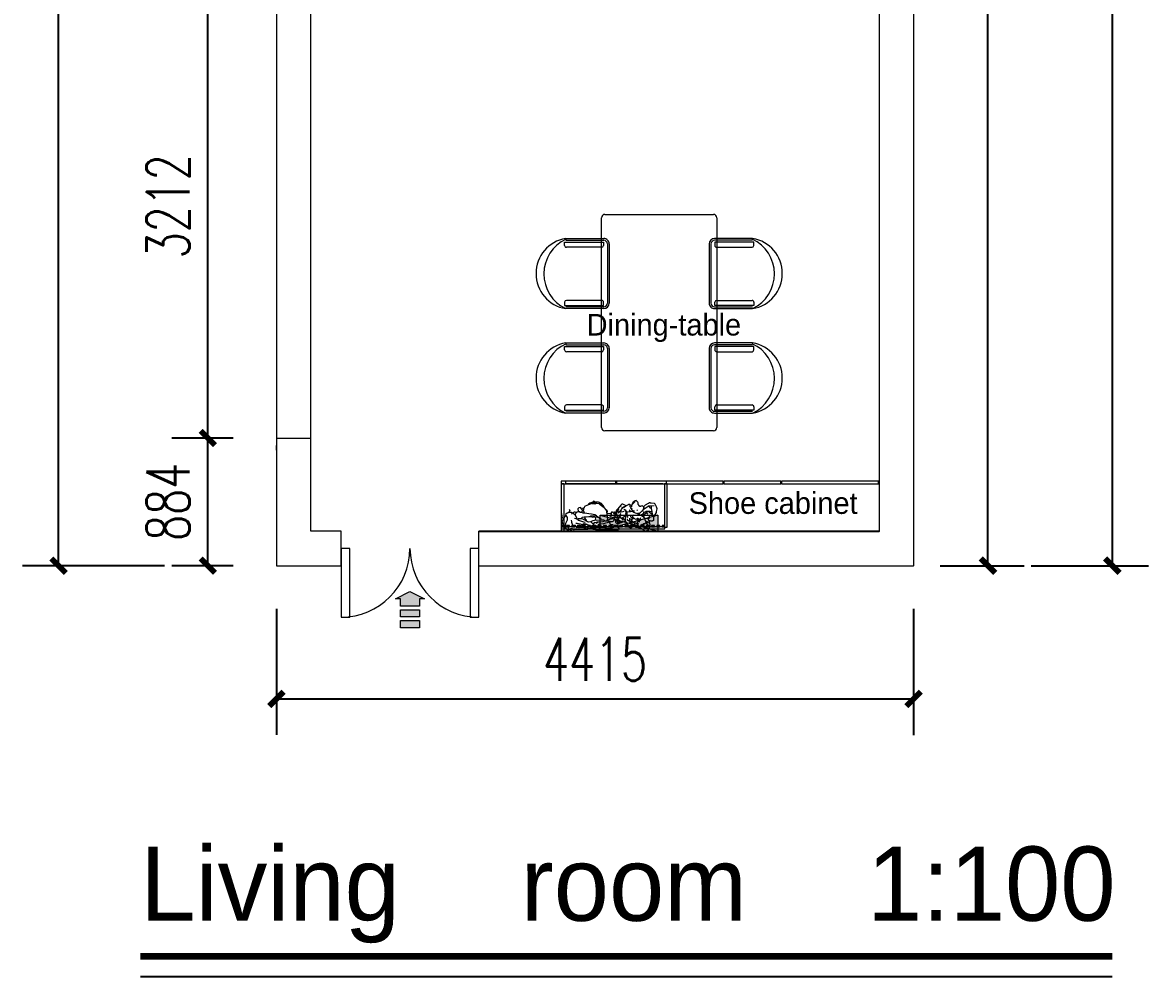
# Model space of a CAD drawing. Header units: millimetres. Extents: x 7725 to 15924, y -1264 to 13015.
# Drawn here: x 7899 to 15701, y -1264 to 5345 of the extents above; entities that cross this region are included whole.
import ezdxf

# ---------------------------------------------------------------- set-up
doc = ezdxf.new("R2010")
doc.units = ezdxf.units.MM
doc.set_wipeout_variables(frame=1)
doc.linetypes.add('ACAD_ISO07W100', pattern=[3, 0, -3])
for name, color, linetype, lineweight in [('BS-非承重墙', 255, 'Continuous', 13), ('DS-定制台面', 4, 'Continuous', 13), ('DS-定制柜体', 4, 'Continuous', 13), ('DS-定制柜门', 30, 'Continuous', 13), ('DS-活动家具', 4, 'Continuous', 13), ('DS-绿化陈设', 4, 'Continuous', 13), ('DS-门窗', 255, 'Continuous', 13), ('EM-弱电系统', 5, 'Continuous', 13), ('SH-符号标注', 1, 'Continuous', 13)]:
    doc.layers.add(name, color=color, linetype=linetype, lineweight=lineweight)
doc.layers.add('DIM_SYMB', color=3, linetype='Continuous')
doc.layers.add('PUB_DIM', color=3, linetype='Continuous')
doc.styles.add('_TCH_DIM_T3', font='SIMPLEX', dxfattribs={"width": 0.705882, "bigfont": 'GBCBIG'})

# ---------------------------------------------------------------- blocks, each defined once
blk = doc.blocks.new('Symbol(doubleDoor)9955_de7ad8110a0c433391a6ada673c2058f')
at = {"layer": 'DS-门窗', "color": 60, "linetype": 'Continuous'}
for p, q in [((-3141.6, -5523.2), (-3081.6, -5523.2)), ((-2248.4, -5523.2), (-2188.4, -5523.2))]:
    blk.add_line(p, q, dxfattribs=at)
at = {"color": 7, "linetype": 'ACAD_ISO07W100', "ltscale": 10}
blk.add_wipeout([(-3141.6, -5166.6), (-2188.4, -5166.6), (-2188.4, -4926.6), (-3141.6, -4926.6), (-3141.6, -4926.6)], dxfattribs=at).dxf.layer = 'DS-门窗'
at = {"layer": 'DS-门窗', "color": 60, "linetype": 'Continuous'}
for p, q in [((-3141.6, -5166.6), (-3141.6, -4926.6)), ((-2188.4, -5166.6), (-2188.4, -4926.6)), ((-3081.6, -5046.6), (-3141.6, -5046.6)), ((-3141.6, -5046.6), (-3141.6, -5523.2)), ((-3081.6, -5523.2), (-3081.6, -5046.6)), ((-2188.4, -5046.6), (-2248.4, -5046.6)), ((-2248.4, -5046.6), (-2248.4, -5523.2)), ((-2188.4, -5523.2), (-2188.4, -5046.6))]:
    blk.add_line(p, q, dxfattribs=at)
for centre, start, end in [((-3141.6, -5046.6), 270, 0), ((-2188.4, -5046.6), 180, 270)]:
    blk.add_arc(centre, 476.6, start, end, dxfattribs=at)
blk = doc.blocks.new('Symbol(furniture)263_undefined_61125b569e66432fa9134ca62c655cb8')
at = {"layer": 'EM-弱电系统'}
for points in [[(11276, -923), (11016, -823), (11016, -1023)], [(11536, -1023), (11536, -823), (11276, -923)]]:
    blk.add_hatch(color=5, dxfattribs=at).paths.add_polyline_path(points, flags=0)
at = {"layer": 'EM-弱电系统', "color": 5, "linetype": 'Continuous'}
for p, q in [((11016, -1023), (11536, -823)), ((11536, -1023), (11016, -823)), ((11016, -1023), (11016, -823))]:
    blk.add_line(p, q, dxfattribs=at)
at = {"layer": 'EM-弱电系统', "color": 5, "linetype": 'Continuous', "flags": 128}
blk.add_lwpolyline([(11016, -823), (11536, -823), (11536, -1023), (11016, -1023), (11016, -823)], dxfattribs=at)
blk = doc.blocks.new('Symbol(furniture)973228_f_269_undefined__0_1_dda378a76ae14a10909e2fa7847bb74f')
at = {"color": 7, "linetype": 'ACAD_ISO07W100', "ltscale": 10}
blk.add_wipeout([(235.8, 1170.1), (242.6, 1180.4), (256.2, 1187.2), (348.4, 1187.2), (358.6, 1199.1), (358.6, 1434.6), (362.1, 1448.3), (365.5, 1461.9), (368.9, 1475.6), (389.4, 1520), (397.9, 1530.2), (406.4, 1543.8), (414.9, 1554.1), (423.5, 1564.3), (433.7, 1572.8), (444, 1581.4), (454.2, 1591.6), (474.7, 1603.6), (502, 1618.9), (515.6, 1624), (529.3, 1629.2), (542.9, 1632.6), (556.6, 1634.3), (570.2, 1637.7), (628.2, 1639.4), (641.9, 1636), (655.5, 1634.3), (669.2, 1630.9), (686.3, 1624), (703.3, 1617.2), (720.4, 1610.4), (734, 1601.9), (747.7, 1593.3), (768.2, 1574.6), (785.2, 1559.2), (792, 1549), (800.6, 1538.7), (807.4, 1528.5), (834.7, 1477.3), (838.1, 1463.6), (841.5, 1450), (844.9, 1436.3), (844.9, 1197.4), (856.9, 1187.2), (1071.9, 1187.2), (1082.2, 1199.1), (1082.2, 1434.6), (1085.6, 1448.3), (1089, 1461.9), (1092.4, 1475.6), (1112.9, 1520), (1121.4, 1530.2), (1129.9, 1543.8), (1138.5, 1554.1), (1147, 1564.3), (1157.2, 1572.8), (1167.5, 1581.4), (1177.7, 1591.6), (1191.4, 1598.4), (1205, 1607), (1222.1, 1617.2), (1235.7, 1622.3), (1249.4, 1627.5), (1263, 1632.6), (1280.1, 1634.3), (1293.7, 1637.7), (1351.8, 1639.4), (1365.4, 1636), (1379.1, 1634.3), (1392.7, 1630.9), (1409.8, 1624), (1426.8, 1617.2), (1443.9, 1610.4), (1457.6, 1601.9), (1471.2, 1593.3), (1481.4, 1584.8), (1498.5, 1569.4), (1512.2, 1557.5), (1519, 1547.3), (1525.8, 1537), (1534.3, 1526.8), (1556.5, 1482.4), (1559.9, 1468.8), (1563.3, 1455.1), (1566.8, 1441.5), (1568.5, 1195.7), (1582.1, 1187.2), (1718.6, 1187.2), (1734, 1173.6), (1735.7, 405.7), (1728.9, 395.4), (1715.2, 388.6), (1578.7, 388.6), (1568.5, 376.7), (1568.5, 141.2), (1565.1, 127.5), (1561.6, 113.9), (1558.2, 100.2), (1534.3, 49), (1525.8, 38.8), (1517.3, 25.1), (1505.3, 11.5), (1495.1, 3), (1484.9, -5.6), (1474.6, -15.8), (1461, -22.6), (1447.3, -31.2), (1430.3, -41.4), (1416.6, -46.5), (1403, -51.6), (1389.3, -56.8), (1372.2, -58.5), (1358.6, -61.9), (1300.6, -63.6), (1286.9, -60.2), (1273.3, -58.5), (1259.6, -55.1), (1242.6, -48.2), (1225.5, -41.4), (1208.4, -34.6), (1194.8, -26), (1181.1, -17.5), (1170.9, -9), (1153.8, 6.4), (1140.2, 18.3), (1133.3, 28.6), (1126.5, 38.8), (1118, 49), (1092.4, 100.2), (1089, 113.9), (1085.6, 127.5), (1082.2, 141.2), (1082.2, 380.1), (1068.5, 388.6), (853.5, 388.6), (844.9, 375), (844.9, 139.5), (841.5, 125.8), (838.1, 112.2), (834.7, 98.5), (810.8, 50.7), (802.3, 40.5), (795.5, 30.3), (786.9, 20), (771.6, 3), (761.3, -5.6), (751.1, -15.8), (737.4, -22.6), (723.8, -31.2), (706.7, -41.4), (693.1, -46.5), (679.4, -51.6), (665.8, -56.8), (648.7, -58.5), (635.1, -61.9), (577.1, -63.6), (563.4, -60.2), (549.7, -58.5), (536.1, -55.1), (522.4, -49.9), (505.4, -43.1), (478.1, -31.2), (467.8, -24.3), (454.2, -15.8), (430.3, 6.4), (416.7, 18.3), (409.8, 28.6), (403, 38.8), (394.5, 49), (368.9, 100.2), (365.5, 113.9), (362.1, 127.5), (358.6, 141.2), (358.6, 380.1), (345, 388.6), (252.8, 388.6), (237.5, 402.3), (237.5, 402.3)], dxfattribs=at).dxf.layer = 'DS-活动家具'
at = {"layer": 'DS-活动家具', "color": 4, "linetype": 'Continuous'}
for p, q in [((359.1, 1171.8), (359.1, 1435.4)), ((371.6, 1171.8), (371.6, 1435.4)), ((379.9, 1443.6), (379.9, 1173.7)), ((403.5, 1443.6), (379.9, 1443.6)), ((416, 1186.2), (416, 1431.1)), ((784.6, 1186.2), (784.6, 1431.1)), ((797.1, 1443.6), (820.6, 1443.6)), ((820.6, 1443.6), (820.6, 1173.7)), ((832.6, 1435.4), (832.6, 1171.8)), ((845.1, 1435.4), (845.1, 1171.8)), ((1082.9, 1171.8), (1082.9, 1435.4)), ((1095.4, 1171.8), (1095.4, 1435.4)), ((1103.7, 1443.6), (1103.7, 1173.7)), ((1127.3, 1443.6), (1103.7, 1443.6)), ((1139.8, 1186.2), (1139.8, 1431.1)), ((1508.4, 1186.2), (1508.4, 1431.1)), ((1520.9, 1443.6), (1544.4, 1443.6)), ((1544.4, 1443.6), (1544.4, 1173.7)), ((1556.4, 1435.4), (1556.4, 1171.8)), ((1568.9, 1435.4), (1568.9, 1171.8)), ((259.8, 1187.9), (1711.7, 1187.9)), ((379.9, 1173.7), (403.5, 1173.7)), ((820.6, 1173.7), (797.1, 1173.7)), ((1103.7, 1173.7), (1127.3, 1173.7)), ((1544.4, 1173.7), (1520.9, 1173.7)), ((235.5, 412.2), (235.5, 1163.6)), ((807.6, 1146.8), (396.6, 1146.8)), ((807.6, 1134.3), (396.6, 1134.3)), ((1531.4, 1146.8), (1120.4, 1146.8)), ((1531.4, 1134.3), (1120.4, 1134.3)), ((1736, 1163.6), (1736, 412.2)), ((359.1, 404.1), (359.1, 140.4)), ((371.6, 404.1), (371.6, 140.4)), ((379.9, 132.2), (379.9, 402.1)), ((379.9, 402.1), (403.5, 402.1)), ((807.6, 441.6), (396.6, 441.6)), ((807.6, 429.1), (396.6, 429.1)), ((820.6, 402.1), (797.1, 402.1)), ((820.6, 132.2), (820.6, 402.1)), ((832.6, 140.4), (832.6, 404.1)), ((845.1, 140.4), (845.1, 404.1)), ((1082.9, 404.1), (1082.9, 140.4)), ((1095.4, 404.1), (1095.4, 140.4)), ((1103.7, 132.2), (1103.7, 402.1)), ((1103.7, 402.1), (1127.3, 402.1)), ((1531.4, 441.6), (1120.4, 441.6)), ((1531.4, 429.1), (1120.4, 429.1)), ((1544.4, 402.1), (1520.9, 402.1)), ((1544.4, 132.2), (1544.4, 402.1)), ((1556.4, 140.4), (1556.4, 404.1)), ((1568.9, 140.4), (1568.9, 404.1)), ((1711.7, 387.9), (259.8, 387.9)), ((416, 389.6), (416, 144.7)), ((784.6, 389.6), (784.6, 144.7)), ((1139.8, 389.6), (1139.8, 144.7)), ((1508.4, 389.6), (1508.4, 144.7)), ((403.5, 132.2), (379.9, 132.2)), ((797.1, 132.2), (820.6, 132.2)), ((1127.3, 132.2), (1103.7, 132.2)), ((1520.9, 132.2), (1544.4, 132.2))]:
    blk.add_line(p, q, dxfattribs=at)
for centre, radius, start, end in [((602.1, 1394.7), 246.4, 9.50103, 170.49897), ((1325.9, 1394.7), 246.4, 9.50103, 170.49897), ((599, 1320.6), 266, 25.0101, 154.42452), ((1322.8, 1320.6), 266, 25.0101, 154.42452), ((403.5, 1431.1), 12.5, 0, 90), ((797.1, 1431.1), 12.5, 90, 180), ((1127.3, 1431.1), 12.5, 0, 90), ((1520.9, 1431.1), 12.5, 90, 180), ((259.8, 1163.6), 24.3, 90, 180), ((396.6, 1171.8), 37.5, 180, 270), ((396.6, 1171.8), 25, 180, 270), ((403.5, 1186.2), 12.5, 270, 0), ((797.1, 1186.2), 12.5, 180, 270), ((807.6, 1171.8), 37.5, 270, 0), ((807.6, 1171.8), 25, 270, 0), ((1120.4, 1171.8), 37.5, 180, 270), ((1120.4, 1171.8), 25, 180, 270), ((1127.3, 1186.2), 12.5, 270, 0), ((1520.9, 1186.2), 12.5, 180, 270), ((1531.4, 1171.8), 37.5, 270, 0), ((1531.4, 1171.8), 25, 270, 0), ((1711.7, 1163.6), 24.3, 0, 90), ((259.8, 412.2), 24.3, 180, 270), ((396.6, 404.1), 37.5, 90, 180), ((396.6, 404.1), 25, 90, 180), ((403.5, 389.6), 12.5, 0, 90), ((797.1, 389.6), 12.5, 90, 180), ((807.6, 404.1), 37.5, 0, 90), ((807.6, 404.1), 25, 0, 90), ((1120.4, 404.1), 37.5, 90, 180), ((1120.4, 404.1), 25, 90, 180), ((1127.3, 389.6), 12.5, 0, 90), ((1520.9, 389.6), 12.5, 90, 180), ((1531.4, 404.1), 37.5, 0, 90), ((1531.4, 404.1), 25, 0, 90), ((1711.7, 412.2), 24.3, 270, 0), ((599, 255.2), 266, 205.57548, 334.9899), ((602.1, 181.1), 246.4, 189.50103, 350.49897), ((403.5, 144.7), 12.5, 270, 0), ((797.1, 144.7), 12.5, 180, 270), ((1322.8, 255.2), 266, 205.57548, 334.9899), ((1325.9, 181.1), 246.4, 189.50103, 350.49897), ((1127.3, 144.7), 12.5, 270, 0), ((1520.9, 144.7), 12.5, 180, 270)]:
    blk.add_arc(centre, radius, start, end, dxfattribs=at)
blk = doc.blocks.new('Symbol(furniture)985401_f_3636_undefined__0_SmartLegend_1042eb84a76140c5af8bf77d8fbe0ab1')
at = {"layer": 'DS-绿化陈设', "color": 4, "linetype": 'Continuous', "flags": 128}
for points in [[(43, 162), (37.9, 163.7), (30, 167), (23.8, 163.3), (23, 160)], [(50, 158), (43, 162), (55, 172)], [(103, 182), (102, 181), (93, 181), (91, 183), (77.9, 188.3), (76.6, 189.4), (68.1, 194.2), (61, 195), (61, 197), (60, 198), (57.1, 199.2), (48.9, 205.5), (47, 212), (48.8, 214.1), (52, 217.5), (69, 219), (79, 218.5), (211, 217.5), (230, 215.5), (254, 214), (264, 215.5), (279, 216.5), (364, 219), (365, 218), (366, 219)], [(58, 126), (60.9, 127.3), (64.7, 131.1), (64.4, 133.1), (62.5, 139.7), (59.2, 144.2), (57, 155.8), (57, 156), (50, 158), (49, 142.6), (55.7, 128.7), (57.2, 127.1)], [(81, 146), (77.1, 146.4), (68, 151), (56.6, 167.8), (55, 172), (61, 195)], [(218.1, 168.8), (214.1, 167.6), (197, 163), (174, 164), (161.1, 160.3), (158.9, 160.4), (147, 157), (120, 157.5), (106, 162), (94.4, 162), (88, 158), (87, 157), (83.8, 152.1), (82.7, 149.1), (81, 146), (79, 139), (80, 128), (86.1, 130.7), (87, 134), (91.1, 135.8), (94, 138), (96, 138), (102.9, 144.2), (104, 144.6), (114.9, 146.2), (130.1, 150.8), (135, 156)], [(103, 182), (96, 186), (91.1, 183.4), (91, 183)], [(119, 210), (120, 209), (122, 209), (123, 210), (127, 210), (144.1, 204.4), (146.9, 203.6), (163, 202), (185, 202), (206.1, 205.6), (218, 208), (220, 207), (239.1, 207.8), (239.9, 208.2), (246, 208)], [(130.1, 169.7), (142.9, 172.4), (157, 176.6), (185, 179.5), (193, 184)], [(154, 151), (168, 151), (169.1, 151.6), (204.8, 153.7), (214, 153), (237.1, 159.6), (239.9, 160.4), (245, 164)], [(195, 184), (193, 184), (186, 191), (187, 193), (188.6, 199.7), (187.2, 202.1), (187, 203)], [(194, 193), (202, 192), (224.9, 196.4), (226, 197), (232, 196.5), (244.9, 194.8), (252.8, 192.3), (261.8, 186.8), (266.3, 183.5), (269.1, 182.4), (273, 182), (279.5, 184.5), (281, 184)], [(197, 169), (202.9, 172.2), (208, 175)], [(218, 208), (219, 210), (219, 212), (215, 217)], [(242, 191), (234.1, 189.6), (225.1, 185.1), (222, 177), (224, 175), (227, 177), (231, 175.8), (231.2, 175.1), (240.5, 165.8), (245, 164)], [(245, 164), (261, 166), (265.9, 163.8), (274.2, 158.2), (277, 157), (277.7, 157.4), (281.2, 155.2), (299, 145.2), (316, 142.5), (332, 142), (336, 144), (337, 146), (330.6, 152.2), (326.9, 152.7)], [(251, 206), (248, 206), (246, 208), (248, 211)], [(248, 211), (257, 211), (259, 209), (259, 207), (266, 208), (269.1, 206.2), (270, 207)], [(266, 208), (266, 212), (267, 213), (272.9, 213.4), (275, 216)], [(347, 173), (339, 173.4), (318.9, 177.7), (317.1, 178.3), (301, 181), (299, 180), (292.3, 175.8), (286, 178), (277, 178), (273, 182)], [(274, 206), (277, 204), (280, 204), (281, 205), (291, 205), (294.9, 203.6), (296, 203), (325, 204), (326, 203), (332, 203.5), (346, 205)], [(288, 132), (289, 136), (276, 151), (277, 157)], [(326.9, 152.7), (322.1, 154.3), (294.9, 163.6), (285.1, 165.4), (282, 167)], [(286, 178), (286, 179), (292.9, 182.2), (294.1, 182.8), (300, 185), (303.1, 186.8), (316.9, 191.4), (324, 193)], [(301, 181), (301, 184), (300, 185)], [(347, 189), (350, 188), (367.1, 190.6), (372.9, 191.4), (382.9, 195.2), (392, 199)], [(365, 218), (365, 215), (358.1, 214.7), (355, 219)], [(365, 215), (370.9, 212.6), (376, 210), (384.6, 212.1), (387, 215)], [(379, 151), (380, 152), (378.4, 161.1), (377.6, 164.9), (372.2, 180.1), (370.2, 183.2), (365, 188), (365, 190)], [(378, 99.5), (393, 99), (402, 102), (407.1, 104.7), (419, 112), (418, 118), (415.8, 119.8), (408.4, 134.7), (408, 148), (407, 149), (407, 151), (418.5, 174.9), (421.4, 187.9), (421, 199), (421, 203), (418, 210), (408.7, 217.3), (406, 218)], [(385, 218), (387, 216), (387, 215), (395.2, 217), (397, 219), (404, 225), (406, 223), (406, 218), (398.3, 218.1), (397, 219)], [(399, 205), (403, 208)], [(418, 210), (422.1, 210.8), (431, 212)], [(418, 118), (423, 127), (432, 146), (439, 152), (439.6, 153.1), (443.2, 157.8), (445, 158)], [(421, 203), (426.1, 208.8), (429, 212)], [(449, 154), (448, 154), (445, 157), (445, 158), (441.8, 165.9), (436, 188), (433, 188), (431, 190), (431, 195), (429.1, 196.2), (424.9, 197.8), (421, 199)], [(36, 107), (38, 109), (45, 120), (43.6, 125.9), (34.7, 137.8), (27, 142), (21.3, 152.5), (21, 155)], [(57.2, 127.1), (58, 126), (63, 121), (63, 118), (61.7, 114.1), (64, 113), (65, 114), (70, 114), (77.7, 111.6), (83.9, 108.6), (86.8, 105.1), (83.1, 102.4), (82.9, 102.4), (76, 100.5), (75, 99), (78, 96), (80.1, 96.7), (90.5, 98.3), (94, 97), (101, 97), (103, 99), (102, 101), (102, 104), (104, 105), (131, 108), (132, 98)], [(104, 105), (103, 111), (102, 113), (105.4, 119.7), (110, 121), (111.6, 125.4), (109.2, 127.2), (101.1, 129.4), (96, 132), (96, 138)], [(103, 111), (105, 111), (106, 112)], [(128, 150), (129, 146), (128.2, 144.9), (126.7, 135.1), (127.4, 133.1), (129, 122), (128, 120), (131.4, 112.1), (131, 108)], [(137, 80), (135, 80), (132.8, 82.8), (130, 87), (130, 97), (132, 98)], [(132, 98), (133.4, 92.1), (137, 80), (148, 66)], [(309, 96), (309, 97), (298.1, 100.4), (285, 101.5), (271.9, 103.8), (258.1, 106.4), (240.1, 108.4), (216.9, 112.7), (210.8, 115.8), (208, 117), (207, 118), (207, 121), (201.8, 124.8), (196.9, 126.7), (189, 133), (181, 143), (182, 153)], [(189, 133), (190, 134), (191, 135), (195, 135), (198, 132), (211, 133), (215.3, 130.8), (224.2, 129.2), (230, 133), (231, 133), (238, 129), (258, 129), (275, 130.5), (288, 132), (290, 131), (301.1, 133.6), (303.9, 134.4), (313, 143)], [(207, 121), (208, 122), (209, 123), (212, 123), (213, 122), (231.1, 123.6), (244.9, 125.4), (250.9, 128.8), (251, 129)], [(349, 109), (347, 105), (345, 100), (339, 94), (330, 91.2), (327.9, 91.6), (322, 92), (319, 95), (319, 96), (309, 96), (306, 95), (303, 91), (302, 90), (304, 76), (306, 75), (314.3, 64.4), (315, 64), (327.3, 68), (333, 74), (331, 91)], [(319, 96), (321, 98)], [(357, 138), (348.1, 141.2), (343, 143), (337, 146)], [(352, 115), (351.2, 117.1), (342.6, 132.9), (342, 134), (342, 142), (343, 143)], [(345, 100), (353.1, 97.4), (359, 96), (363.9, 99.2), (368, 102), (374, 103), (378, 99.5)], [(368, 102), (368, 103), (365.2, 104.4), (362.8, 105.8), (356, 111), (356, 112), (353, 115), (352, 115), (349, 109)], [(394, 79), (390, 83), (394, 94), (401.3, 100.4), (402, 102)], [(394, 94), (394, 98), (393, 99)], [(447, 105), (444.5, 127), (437, 141)], [(186, 39), (186, 40), (181.1, 43.2), (179.9, 43.8), (159.8, 58.8), (148.9, 66.2), (148, 66), (159.2, 51.2)], [(159.2, 51.2), (162.2, 47.2), (173, 35), (175, 36), (185, 29.7), (187.1, 29.4), (190.9, 28.6), (197, 27), (231, 27), (243.9, 31.4), (250, 34), (257.9, 38.8), (259, 41), (261, 43), (262, 45), (261, 46)], [(175, 36), (175, 38), (176, 39), (182, 39), (183, 38), (185, 38), (186, 39), (203, 38), (210.9, 39.4), (217, 41), (231.8, 39), (234, 38), (261, 46), (265.9, 48.3), (288, 58), (291, 67), (298.1, 68.9), (300.2, 72.9)], [(203, 38), (223, 34), (231.2, 35), (234, 38)], [(250, 34), (246, 41)], [(300.2, 72.9), (301, 74), (304, 76)]]:
    blk.add_lwpolyline(points, dxfattribs=at)
at = {"layer": 'DS-绿化陈设', "color": 4, "linetype": 'Continuous'}
for centre, radius, start, end in [((97.7, 165.5), 17.3, 1.60106, 72.13874), ((113.1, 158.1), 8.08, 76.40005, 151.52492), ((113.2, 205.9), 39.9, 272.53993, 294.99625), ((159.6, 164.7), 14.8, 211.22608, 247.57133), ((216.7, 176), 7.36, 280.84384, 351.9967), ((378, 229.8), 4.89, 231.79087, 324.46934), ((385.8, 225.8), 7.83, 185.78058, 264.21942), ((408.2, 187.6), 9.65, 103.3837, 138.54382), ((176.6, 162.3), 19.8, 247.52393, 282.94879), ((252.2, 141), 42, 163.3304, 190.94479), ((255.5, 86.1), 38.5, 1.38788, 22.80164), ((354.8, 67.7), 63.8, 162.34838, 180.59009), ((382.8, 104.3), 8.87, 130.63894, 188.24897), ((228.9, 36.2), 16.7, 213.5531, 256.46286), ((214.9, 32.5), 16.1, 308.91867, 340.00597)]:
    blk.add_arc(centre, radius, start, end, dxfattribs=at)
blk = doc.blocks.new('Symbol(furniture)985398_f_3636_undefined__0_SmartLegend_da88da5e448b4dd3803798f58612dcfe')
at = {"layer": 'DS-绿化陈设', "color": 4, "linetype": 'Continuous', "flags": 128}
for points in [[(58, 96), (56, 113), (55.2, 114.1), (52.4, 121.1), (47, 132), (45, 146), (45, 156), (51.9, 159.4), (53, 160), (64, 160), (68.9, 158.6), (70.1, 158.4), (78, 158)], [(84, 144), (83.4, 147.8), (78, 158), (72.6, 174.9), (71, 187), (72, 193)], [(95, 175), (95, 177), (87, 185), (80.9, 187.8), (75.7, 191.5), (72, 193), (74.7, 206.9), (76.6, 210.1), (83.6, 222.2), (93.9, 228.2)], [(92.1, 173.7), (95, 175), (103.5, 175.7), (106, 178), (113, 179), (122, 187), (126, 189), (141.3, 198), (145, 199), (147, 198), (153, 204), (154, 205)], [(93.9, 228.2), (95, 229), (102, 229), (114, 223), (116, 221), (116, 220)], [(96.1, 165.6), (100, 167)], [(106, 145), (105.6, 149.9), (98, 166)], [(122, 187), (116, 189), (106.8, 196.7), (106, 197), (104.9, 203.5), (107, 206), (115, 219), (116, 220), (123, 217)], [(106, 178), (106, 182)], [(113, 179), (112, 185), (115.8, 188.1), (116, 189)], [(145, 199), (145, 202), (142, 205), (130.9, 210.8), (128.9, 211.8), (123, 217)], [(123, 217), (154, 205), (167, 204), (178, 193), (186, 191), (187, 187), (186, 186), (186.8, 182.9), (187, 182), (188, 181), (190, 181), (191, 182), (196, 181), (199.2, 176.1), (201, 172), (201, 162), (200, 160), (201, 159)], [(135, 138), (141, 153), (139, 156), (144.6, 162.1), (145, 166)], [(141, 153), (143, 154), (149.8, 158.6), (157, 156), (155.7, 151.1), (152.2, 144.9), (152, 144), (145, 145)], [(143, 168), (145, 166), (153, 163), (159, 166), (152, 179), (155, 183), (159, 187)], [(198, 157), (196, 157), (191.4, 165.3), (191, 167), (189.1, 168.2), (180.1, 170.4), (175, 175), (177.5, 178), (178, 193)], [(192, 196), (191, 196), (189.8, 194.1), (186, 191)], [(207, 126), (206, 126), (203.8, 128.8), (199.2, 134.2), (193.5, 138.9), (193, 139), (193, 140), (188, 143), (188, 146), (189, 147), (197, 149), (197.9, 156.9), (198, 157)], [(208, 195), (208, 199), (215.7, 201.3), (220, 199), (225, 201), (208.6, 205.2), (199, 204), (192, 196)], [(194, 194), (192, 196)], [(229, 180), (211.2, 192.2), (208, 195), (206, 194), (204, 195), (195, 195), (194, 194)], [(198, 157), (201, 159), (202, 159), (204, 161), (210, 164)], [(210, 144), (211, 146), (214.3, 155.6), (214, 158), (210, 162), (210, 164), (210, 168), (207, 171), (207, 175), (213, 179)], [(301, 129), (298, 135), (295, 135), (294, 134), (287, 134), (283, 135), (260, 141), (259, 143), (253, 143), (251, 145), (251, 148), (249, 148), (246, 151), (244.2, 155.1), (244, 156), (244, 161), (241.4, 166.1), (236, 175), (231, 175), (229, 177), (229, 180), (234, 195), (225, 201)], [(237, 121), (238.4, 128.9), (242.1, 151.5), (242, 155), (234.2, 170.2), (232, 175)], [(242, 155), (244, 156)], [(286, 79), (287, 80), (296, 93), (296.7, 94.1), (303.7, 112.1), (306, 119), (307, 124), (308.9, 125.2), (312, 127), (312.8, 130.1), (314.9, 142.6), (313.4, 148.1), (309, 169), (307.1, 170.2), (300, 174), (280, 174), (277.1, 172.7), (248.9, 163.3), (244, 161)], [(38, 122), (36.8, 120.1), (26.3, 102), (24.2, 93.9), (21.2, 76.6), (24.4, 63.1), (35.1, 44.9), (40, 40), (61.2, 38.5), (66.9, 36.7), (68, 36), (74, 36), (80.9, 39.3), (82.9, 40.2), (104, 51), (114, 62), (114, 68), (113, 68), (110, 71), (111, 72), (111, 74), (108, 77)], [(42, 55), (62, 59), (62.2, 72.3), (62, 73), (58, 94.6), (58, 96)], [(80, 94), (79, 96), (73.1, 99.2), (56, 113)], [(58, 96), (71.9, 94.6), (80, 94), (88, 95), (90.1, 94.2), (99.1, 94.9), (100.9, 96.2), (102.1, 96.8), (111.1, 101.7), (113, 102)], [(62, 73), (64.1, 72.4), (68, 72), (70, 70), (70.4, 68.2), (75.1, 62.1), (77.8, 61.4), (80, 60), (86, 60), (89.2, 63.9), (91, 66), (96.1, 69.8), (104, 75), (108, 77), (119, 86), (120, 87), (124.7, 91.1), (125, 93)], [(75, 137), (76.3, 139.9), (78, 143), (84, 144), (88.9, 142.8), (100, 142.2), (105.1, 144.8), (106, 145)], [(78, 143), (76, 145)], [(88, 95), (88.2, 95.9), (92, 100), (97, 107)], [(92.7, 109.2), (97, 107), (107.2, 113.9), (108, 115), (109, 115), (111.8, 127.8), (115, 132), (110.2, 139.2), (106, 145)], [(117, 96), (115, 96), (113, 102), (119.1, 111.7), (121, 113), (125, 117), (125, 118), (129, 122), (115, 132)], [(114, 120), (123, 120), (125, 118)], [(114, 68), (118, 81), (119.5, 85.3), (119, 86)], [(121, 94), (122, 93), (126, 93), (127.9, 94.2), (136.1, 101.8), (140, 105), (142, 109), (144, 114)], [(229, 96), (205, 93.6), (204, 93), (189.9, 95.6), (181.2, 98.2), (171.9, 103.8), (156, 109), (156, 110), (145.9, 113.7), (144, 114), (141.8, 115.8), (129.9, 121.8), (129, 122)], [(140, 105), (142, 104.5), (145.9, 106.2), (150.9, 107.4), (156, 109)], [(161, 83), (157, 88)], [(178, 93), (179, 92), (182, 92), (190, 88), (192, 91)], [(181.2, 140.2), (189, 137), (193, 139)], [(182, 92), (184, 97)], [(185, 118), (186, 120), (191, 128), (190, 137)], [(190, 88), (198, 76), (203.5, 69.7), (208, 58)], [(192, 91), (192, 95)], [(214, 83), (211, 86), (211, 87), (210, 87), (204, 93)], [(209.2, 144.2), (210, 144), (209.6, 140.2), (209, 140)], [(211, 87), (212, 94)], [(228.2, 129.1), (223, 136)], [(234, 93), (229, 96), (231, 99), (230, 111), (228.5, 128.2), (228.2, 129.1)], [(236, 114), (236, 120), (237, 121), (244.2, 125.4), (245, 127), (247.2, 129.9), (260, 141)], [(239, 111), (236, 114)], [(245, 84), (245, 86), (244, 87), (240.2, 91.1), (236.6, 102.9), (237, 109.4), (239, 111), (240, 112)], [(251, 148), (253, 149)], [(252, 95), (257.9, 96.4), (269, 99.5), (288, 101), (289, 109)], [(267, 76), (272, 86), (279, 94), (278, 100)], [(272, 86), (271, 86), (268, 89)], [(269, 55), (272, 56), (272.2, 56.9), (277, 61), (280.9, 62.4), (295, 78), (301.8, 86.1), (310.1, 110.3), (311, 117), (312, 127)], [(274, 135), (275, 137)], [(285, 120), (283, 135)], [(288, 98), (288, 101)], [(311, 117), (306, 119)], [(62, 59), (83, 57), (85, 60)], [(114, 62), (122, 55), (133.1, 58.8), (133.9, 59.2), (135, 60), (140, 60), (147.8, 51.8), (152, 47), (152, 44), (151, 43), (152.7, 34.9), (154.8, 30.8), (163.4, 20.9), (165, 20), (173, 21), (186.4, 30.5), (193, 42), (192, 43), (197, 52), (197, 63)], [(197, 52), (206, 54)], [(213, 57), (208, 58), (206, 54), (210.3, 47.3), (218.2, 47.3), (219.1, 47.8)], [(219.1, 47.8), (221.1, 48.6), (230, 53), (236, 55), (249.2, 48.6), (249.8, 48.5)], [(236, 55), (237, 58), (246.9, 64.2), (249, 65), (258, 70), (262.7, 67.6), (265.8, 72), (265.5, 73)], [(250, 59), (250, 64), (249, 65)], [(249.8, 48.5), (256.9, 44.7), (265.4, 44.1), (268.1, 45.8), (274.8, 53.5), (275, 54), (280, 62)], [(265.5, 73), (265, 75)], [(275, 54), (274, 54), (272, 56)]]:
    blk.add_lwpolyline(points, dxfattribs=at)
at = {"layer": 'DS-绿化陈设', "color": 4, "linetype": 'Continuous'}
for centre, radius, start, end in [((85.8, 184.8), 12.8, 237.8996, 299.47662), ((92.1, 171.5), 7.1, 176.09459, 304.2848), ((112.5, 172.1), 21.6, 18.6072, 51.37684), ((161.6, 185.4), 7.04, 199.74267, 273.7595), ((174.3, 198.7), 23.7, 239.08704, 271.79876), ((238.1, 210.2), 47, 200.20298, 228.55771), ((217.3, 156.3), 3.74, 10.94543, 152.79436), ((216.6, 145.3), 12.5, 353.80304, 69.41196), ((54.7, 116), 17.8, 115.76106, 160.26451), ((107.5, 132.3), 33.6, 177.10596, 194.31522), ((94.7, 127.9), 18.9, 227.61838, 263.83154), ((105.9, 123.1), 8.67, 290.92453, 339.07547), ((125.5, 114.5), 2.55, 348.69005, 101.30995), ((154.1, 143.6), 2.1, 169.81533, 293.34856), ((156, 146.9), 5.31, 257.68674, 339.13859), ((167.7, 132.4), 14.2, 59.55152, 117.97567), ((169.2, 129.9), 15.8, 40.6067, 68.8066), ((194.9, 125.9), 23.2, 52.24849, 84.90092), ((229.6, 119.4), 8.41, 273.04828, 320.08182), ((245.1, 95.3), 11.3, 191.93033, 269.49086), ((253.6, 94.3), 13.4, 230.29873, 263.30409), ((279, 106), 12, 269.78861, 318.13637), ((296.9, 133.2), 9.21, 352.65486, 39.23593), ((210.7, 7.6), 40, 117.87986, 160.48998), ((202.1, 67.9), 9.09, 116.87811, 153.12189), ((272.6, 57.8), 19, 107.19154, 140.1886)]:
    blk.add_arc(centre, radius, start, end, dxfattribs=at)
blk = doc.blocks.new('Symbol(Marker)987557_3f5d432163454a05ad18c13a86922935')
at = {"layer": 'SH-符号标注'}
for points in [[(-2665, -5346.6), (-2565, -5396.6), (-2600, -5396.6), (-2600, -5446.6), (-2730, -5446.6), (-2730, -5396.6), (-2765, -5396.6)], [(-2600, -5471.6), (-2600, -5521.6), (-2730, -5521.6), (-2730, -5471.6)], [(-2600, -5546.6), (-2600, -5596.6), (-2730, -5596.6), (-2730, -5546.6)]]:
    blk.add_hatch(color=1, dxfattribs=at).paths.add_polyline_path(points, flags=0)
at = {"layer": 'SH-符号标注', "color": 1, "linetype": 'Continuous'}
for p, q in [((-2765, -5396.6), (-2665, -5346.6)), ((-2665, -5346.6), (-2565, -5396.6)), ((-2730, -5396.6), (-2765, -5396.6)), ((-2730, -5446.6), (-2730, -5396.6)), ((-2600, -5446.6), (-2730, -5446.6)), ((-2565, -5396.6), (-2600, -5396.6)), ((-2600, -5396.6), (-2600, -5446.6)), ((-2730, -5521.6), (-2730, -5471.6)), ((-2730, -5471.6), (-2600, -5471.6)), ((-2600, -5521.6), (-2730, -5521.6)), ((-2600, -5471.6), (-2600, -5521.6)), ((-2730, -5596.6), (-2730, -5546.6)), ((-2730, -5546.6), (-2600, -5546.6)), ((-2600, -5596.6), (-2730, -5596.6)), ((-2600, -5546.6), (-2600, -5596.6))]:
    blk.add_line(p, q, dxfattribs=at)
blk = doc.blocks.new('_ArchTick')
at = {"color": 0, "linetype": 'ByBlock', "const_width": 0.4}
blk.add_lwpolyline([(-0.5, -0.5), (0.5, 0.5)], dxfattribs=at)

msp = doc.modelspace()

# ---------------------------------------------------------------- linework, layer by layer
msp.add_arc((13833.6, 1822.4), 0.5, 270, 0)
at = {"layer": 'BS-非承重墙', "color": 255, "linetype": 'Continuous'}
for p, q in [((9657.8, 9797.1), (9657.8, 1582.4)), ((14074.1, 1582.4), (14074.1, 9322.3)), ((13834.1, 6092.5), (13834.1, 1822.4)), ((9897.8, 1821.9), (9897.8, 5678)), ((9657.8, 4650.2), (9657.8, 4334.7)), ((9657.8, 4214.7), (9657.8, 4112.9)), ((9657.8, 2466.2), (9657.8, 2383.4)), ((9657.8, 2466.2), (9897.8, 2466.2)), ((10107.2, 1821.9), (9897.8, 1821.9)), ((10107.2, 1821.9), (10107.2, 1581.9)), ((10107.2, 1821.9), (10107.2, 1581.9)), ((11060.4, 1581.9), (11060.4, 1821.9)), ((11060.4, 1581.9), (11060.4, 1821.9)), ((9658.3, 1581.9), (10107.2, 1581.9)), ((11060.4, 1581.9), (14073.6, 1581.9))]:
    msp.add_line(p, q, dxfattribs=at)
for centre, start, end in [((9658.3, 1582.4), 180, 270), ((14073.6, 1582.4), 270, 0)]:
    msp.add_arc(centre, 0.5, start, end, dxfattribs=at)
at = {"layer": 'DIM_SYMB', "lineweight": 100}
msp.add_line((8715.5, -1124.5), (15449, -1124.5), dxfattribs=at)
at = {"layer": 'DIM_SYMB'}
msp.add_lwpolyline([(8715.5, -1264.5), (15449, -1264.5)], dxfattribs=at)
at = {"layer": 'DS-定制台面', "color": 4, "linetype": 'Continuous'}
for p, q in [((9657.8, 2413.1), (9657.8, 2414.1)), ((9657.8, 2411.8), (9657.8, 2413.1)), ((9657.8, 2393.9), (9657.8, 2411.8))]:
    msp.add_line(p, q, dxfattribs=at)
at = {"layer": 'DS-定制柜体', "color": 4, "linetype": 'Continuous'}
for p, q in [((9657.8, 2383.4), (9657.8, 2411.9)), ((11650.1, 2149.5), (11632.1, 2149.5)), ((11632.1, 2149.5), (11632.1, 1859.8)), ((11649.8, 2147.5), (11649.8, 1821.9)), ((12348.2, 2147.5), (11649.8, 2147.5)), ((11650.1, 2147.4), (11650.1, 2149.5)), ((11663.2, 2147.5), (11650.1, 2147.5)), ((12348.1, 2147.5), (11650.1, 2147.5)), ((12348.1, 2147.5), (11650.1, 2147.5)), ((12011.1, 2167.5), (11660.6, 2167.5)), ((11660.6, 2167.5), (11660.6, 2149.5)), ((11660.6, 2149.5), (12011.1, 2149.5)), ((11681.1, 2149.5), (11663.1, 2149.5)), ((11663.1, 2149.5), (11663.1, 2147.4)), ((11681.1, 2147.4), (11681.1, 2149.5)), ((12317.1, 2149.5), (11681.1, 2149.5)), ((11681.1, 2149.5), (11681.1, 2147.4)), ((12011.1, 2149.5), (12011.1, 2167.5)), ((12364.6, 2167.5), (12014.1, 2167.5)), ((12014.1, 2167.5), (12014.1, 2149.5)), ((12014.1, 2149.5), (12364.6, 2149.5)), ((12335.1, 2149.5), (12317.1, 2149.5)), ((12317.1, 2149.5), (12317.1, 2147.4)), ((12317.1, 2147.4), (12317.1, 2149.5)), ((12335.1, 2147.4), (12335.1, 2149.5)), ((12348.2, 2147.5), (12335.1, 2147.5)), ((12366.1, 2149.5), (12348.1, 2149.5)), ((12348.1, 2149.5), (12348.1, 2147.4)), ((12366.1, 2149.5), (12348.1, 2149.5)), ((12348.1, 2149.5), (12348.1, 1848.9)), ((12754.9, 2167.5), (12358.6, 2167.5)), ((12754.9, 2167.5), (12358.6, 2167.5)), ((12358.6, 2167.5), (12358.6, 2149.5)), ((12358.6, 2149.5), (12754.9, 2149.5)), ((12358.6, 2149.5), (12754.9, 2149.5)), ((12366.1, 2147.4), (12366.1, 2149.5)), ((12366.1, 1848.9), (12366.1, 2149.5)), ((12754.9, 2149.5), (12754.9, 2167.5)), ((12754.9, 2149.5), (12754.9, 2167.5)), ((13154.1, 2167.5), (12757.9, 2167.5)), ((12757.9, 2167.5), (12757.9, 2149.5)), ((13154.1, 2167.5), (12757.9, 2167.5)), ((12757.9, 2167.5), (12757.9, 2149.5)), ((12757.9, 2149.5), (13154.1, 2149.5)), ((12757.9, 2149.5), (13154.1, 2149.5)), ((13154.1, 2149.5), (13154.1, 2167.5)), ((13154.1, 2149.5), (13154.1, 2167.5)), ((13831.1, 2167.5), (13157.1, 2167.5)), ((13157.1, 2167.5), (13157.1, 2149.5)), ((13831.1, 2167.5), (13157.1, 2167.5)), ((13157.1, 2167.5), (13157.1, 2149.5)), ((13157.1, 2149.5), (13831.1, 2149.5)), ((13157.1, 2149.5), (13831.1, 2149.5)), ((13831.1, 2149.5), (13831.1, 2167.5)), ((13831.1, 2149.5), (13831.1, 2167.5)), ((13834.1, 2167.5), (13834.1, 2149.5)), ((13834.1, 2167.5), (13834.1, 2149.5)), ((11651.4, 1859.9), (11631.4, 1859.9)), ((11631.4, 1859.9), (11631.4, 1849.9)), ((11631.4, 1849.9), (11631.4, 1837.9)), ((12348.2, 1849.9), (11631.4, 1849.9)), ((11631.4, 1849.9), (11651.4, 1849.9)), ((11631.4, 1837.9), (12350.7, 1837.9)), ((11632.1, 1837.9), (11632.1, 1821.9)), ((11632.1, 1821.9), (11650.1, 1821.9)), ((11651.4, 1849.9), (11651.4, 1859.9)), ((11688.2, 1859.9), (11668.2, 1859.9)), ((11668.2, 1859.9), (11668.2, 1849.9)), ((11668.2, 1849.9), (11688.2, 1849.9)), ((11688.2, 1849.9), (11688.2, 1859.9)), ((11725, 1859.9), (11705, 1859.9)), ((11705, 1859.9), (11705, 1849.9)), ((11705, 1849.9), (11725, 1849.9)), ((11725, 1849.9), (11725, 1859.9)), ((11761.8, 1859.9), (11741.8, 1859.9)), ((11741.8, 1859.9), (11741.8, 1849.9)), ((11741.8, 1849.9), (11761.8, 1849.9)), ((11761.8, 1849.9), (11761.8, 1859.9)), ((11798.6, 1859.9), (11778.6, 1859.9)), ((11778.6, 1859.9), (11778.6, 1849.9)), ((11778.6, 1849.9), (11798.6, 1849.9)), ((11798.6, 1849.9), (11798.6, 1859.9)), ((11835.4, 1859.9), (11815.4, 1859.9)), ((11815.4, 1859.9), (11815.4, 1849.9)), ((11815.4, 1849.9), (11835.4, 1849.9)), ((11835.4, 1849.9), (11835.4, 1859.9)), ((11872.2, 1859.9), (11852.2, 1859.9)), ((11852.2, 1859.9), (11852.2, 1849.9)), ((11852.2, 1849.9), (11872.2, 1849.9)), ((11872.2, 1849.9), (11872.2, 1859.9)), ((11909, 1859.9), (11889, 1859.9)), ((11889, 1859.9), (11889, 1849.9)), ((11889, 1849.9), (11909, 1849.9)), ((11909, 1849.9), (11909, 1859.9)), ((11945.8, 1859.9), (11925.8, 1859.9)), ((11925.8, 1859.9), (11925.8, 1849.9)), ((11925.8, 1849.9), (11945.8, 1849.9)), ((11945.8, 1849.9), (11945.8, 1859.9)), ((11982.6, 1859.9), (11962.6, 1859.9)), ((11962.6, 1859.9), (11962.6, 1849.9)), ((11962.6, 1849.9), (11982.6, 1849.9)), ((11982.6, 1849.9), (11982.6, 1859.9)), ((12019.4, 1859.9), (11999.4, 1859.9)), ((11999.4, 1859.9), (11999.4, 1849.9)), ((11999.4, 1849.9), (12019.4, 1849.9)), ((12019.4, 1849.9), (12019.4, 1859.9)), ((12056.3, 1859.9), (12036.3, 1859.9)), ((12036.3, 1859.9), (12036.3, 1849.9)), ((12036.3, 1849.9), (12056.3, 1849.9)), ((12056.3, 1849.9), (12056.3, 1859.9)), ((12093.1, 1859.9), (12073.1, 1859.9)), ((12073.1, 1859.9), (12073.1, 1849.9)), ((12073.1, 1849.9), (12093.1, 1849.9)), ((12093.1, 1849.9), (12093.1, 1859.9)), ((12129.9, 1859.9), (12109.9, 1859.9)), ((12109.9, 1859.9), (12109.9, 1849.9)), ((12109.9, 1849.9), (12129.9, 1849.9)), ((12129.9, 1849.9), (12129.9, 1859.9)), ((12166.7, 1859.9), (12146.7, 1859.9)), ((12146.7, 1859.9), (12146.7, 1849.9)), ((12146.7, 1849.9), (12166.7, 1849.9)), ((12166.7, 1849.9), (12166.7, 1859.9)), ((12203.5, 1859.9), (12183.5, 1859.9)), ((12183.5, 1859.9), (12183.5, 1849.9)), ((12183.5, 1849.9), (12203.5, 1849.9)), ((12203.5, 1849.9), (12203.5, 1859.9)), ((12240.3, 1859.9), (12220.3, 1859.9)), ((12220.3, 1859.9), (12220.3, 1849.9)), ((12220.3, 1849.9), (12240.3, 1849.9)), ((12240.3, 1849.9), (12240.3, 1859.9)), ((12277.1, 1859.9), (12257.1, 1859.9)), ((12257.1, 1859.9), (12257.1, 1849.9)), ((12257.1, 1849.9), (12277.1, 1849.9)), ((12277.1, 1849.9), (12277.1, 1859.9)), ((12313.9, 1859.9), (12293.9, 1859.9)), ((12293.9, 1859.9), (12293.9, 1849.9)), ((12293.9, 1849.9), (12313.9, 1849.9)), ((12313.9, 1849.9), (12313.9, 1859.9)), ((12348.2, 1859.9), (12330.7, 1859.9)), ((12330.7, 1859.9), (12330.7, 1849.9)), ((12330.7, 1849.9), (12348.2, 1849.9)), ((12348.1, 1848.9), (12366.1, 1848.9)), ((12350.7, 1837.9), (12350.7, 1848.9))]:
    msp.add_line(p, q, dxfattribs=at)
at = {"layer": 'DS-定制柜门', "color": 4, "linetype": 'Continuous'}
for p, q in [((12366.1, 2167.5), (11632.1, 2167.5)), ((11632.1, 2167.5), (11632.1, 2149.5)), ((11632.1, 2149.5), (12366.1, 2149.5))]:
    msp.add_line(p, q, dxfattribs=at)
at = {"layer": 'PUB_DIM'}
for p, q in [((8149.1, 1581.9), (8149.1, 11914.6)), ((15450.7, 1581.9), (15450.7, 11915.1)), ((14588.5, 1581.9), (14588.5, 10060.4)), ((9183, 2466.2), (9183, 5678)), ((9357.8, 2466.2), (8933, 2466.2)), ((9357.8, 2466.2), (8933, 2466.2)), ((9183, 1581.9), (9183, 2466.2)), ((8883, 1581.9), (7899.1, 1581.9)), ((9357.8, 1581.9), (8933, 1581.9)), ((14257.1, 1581.9), (14838.5, 1581.9)), ((14888.5, 1581.9), (15700.7, 1581.9)), ((9658.3, 1282.4), (9658.2, 409)), ((14073.6, 1281.9), (14073.5, 408.5)), ((9658.2, 659), (14073.5, 658.5))]:
    msp.add_line(p, q, dxfattribs=at)

# ---------------------------------------------------------------- block references
at = {"layer": 'DS-活动家具', "color": 7, "rotation": 90.00000419424642}
msp.add_blockref('Symbol(furniture)973228_f_269_undefined__0_1_dda378a76ae14a10909e2fa7847bb74f', (13098.3, 2280.1), dxfattribs=at)
at = {"layer": 'DS-绿化陈设', "color": 7}
for name, p, xscale, yscale, rotation in [('Symbol(furniture)985401_f_3636_undefined__0_SmartLegend_1042eb84a76140c5af8bf77d8fbe0ab1', (12080.7, 2049.9), 1.000219626170304, 1.004695652169175, 179.9999911990597), ('Symbol(furniture)985398_f_3636_undefined__0_SmartLegend_da88da5e448b4dd3803798f58612dcfe', (12317.3, 2052.7), 1.003033943037747, 1.007971291866852, 179.9999912004787)]:
    msp.add_blockref(name, p, dxfattribs=dict(at, xscale=xscale, yscale=yscale, rotation=rotation))
at = {"layer": 'EM-弱电系统', "color": 7, "xscale": 0.7692301196948392, "yscale": 0.5499999533931259, "rotation": 180}
msp.add_blockref('Symbol(furniture)263_undefined_61125b569e66432fa9134ca62c655cb8', (20774.3, 1369), dxfattribs=at)
at = {"layer": 'PUB_DIM', "xscale": 100, "yscale": 100, "zscale": 100}
for p, rotation in [((9183, 2466.2), 270), ((9183, 2466.2), 90), ((8149.1, 1581.9), 270), ((9183, 1581.9), 270), ((14588.5, 1581.9), 270), ((15450.7, 1581.9), 270), ((9658.2, 659), 179.993511632884), ((14073.5, 658.5), 359.993511632884)]:
    msp.add_blockref('_ArchTick', p, dxfattribs=dict(at, rotation=rotation))

# ---------------------------------------------------------------- texts
at = {"insert": (12514.3, 2090.6), "char_height": 150, "attachment_point": 1}
msp.add_mtext_dynamic_manual_height_columns('Shoe cabinet', width=5901.226, gutter_width=12.5, heights=[841.2], dxfattribs=at)
at = {"layer": 'DIM_SYMB', "color": 7}
for s, p in [('Living', (8715.5, -878.6)), ('1:100', (13750.2, -878.6)), ('room', (11350.8, -878.6))]:
    msp.add_text(s, height=514.71, dxfattribs=at).set_placement(p)
at = {"layer": 'PUB_DIM', "color": 7, "char_height": 297.5, "attachment_point": 5, "style": '_TCH_DIM_T3'}
for s, insert, rotation in [('\\A1;3212', (8908, 4072.1), 90), ('\\A1;884', (8908, 2024), 90), ('\\A1;4415', (11865.9, 933.7), 359.99351)]:
    msp.add_mtext(s, dxfattribs=dict(at, insert=insert, rotation=rotation))

# ---------------------------------------------------------------- next in the draw order: block references
at = {"layer": 'DS-门窗', "color": 7}
msp.add_blockref('Symbol(doubleDoor)9955_de7ad8110a0c433391a6ada673c2058f', (13248.8, 6748.5), dxfattribs=at)

# ---------------------------------------------------------------- next in the draw order: texts
at = {"insert": (11807.9, 3326.4), "char_height": 150, "attachment_point": 1}
msp.add_mtext_dynamic_manual_height_columns('Dining-table', width=5901.226, gutter_width=12.5, heights=[841.2], dxfattribs=at)

# ---------------------------------------------------------------- next in the draw order: linework, layer by layer
msp.add_line((11060.4, 1821.9), (13833.6, 1821.9))

# ---------------------------------------------------------------- next in the draw order: block references
at = {"layer": 'SH-符号标注', "color": 7}
msp.add_blockref('Symbol(Marker)987557_3f5d432163454a05ad18c13a86922935', (13248.8, 6748.5), dxfattribs=at)

doc.saveas('drawing.dxf')
